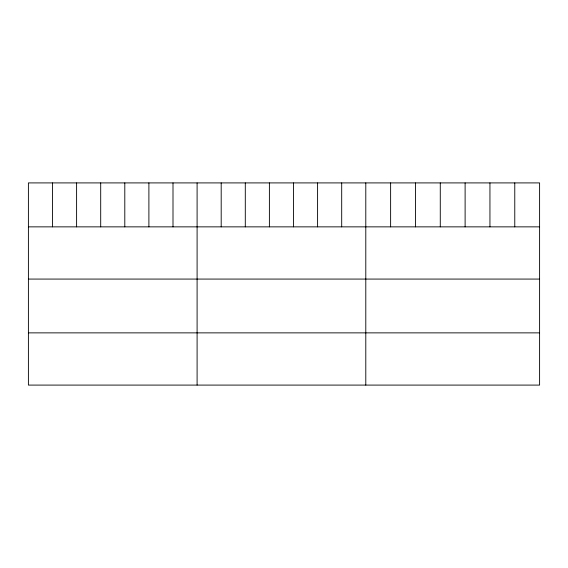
<?xml version="1.0" encoding="UTF-8"?>
<svg xmlns="http://www.w3.org/2000/svg" width="568" height="568" viewBox="0 0 568 568"><rect width="100%" height="100%" fill="white"/><g stroke="black" fill="none" stroke-linecap="round" stroke-linejoin="round"><path stroke-width="0.85" d="M539.6 226.859L539.6 385.09L28.4 385.09L28.4 182.91L539.6 182.91L539.6 226.859L28.4 226.859M28.4 279.073L539.6 279.073M28.4 332.869L539.6 332.869M514.771 182.91L514.771 226.859M489.943 182.91L489.943 226.859M465.114 182.91L465.114 226.859M440.278 182.91L440.278 226.859M415.449 182.91L415.449 226.859M390.621 182.91L390.621 226.859M365.792 182.91L365.792 385.09M341.695 182.91L341.695 226.859M317.59 182.91L317.59 226.859M293.493 182.91L293.493 226.859M269.395 182.91L269.395 226.859M245.298 182.91L245.298 226.859M221.193 182.91L221.193 226.859M197.096 182.91L197.096 385.09M172.999 182.91L172.999 226.859M148.894 182.91L148.894 226.859M124.797 182.91L124.797 226.859M100.699 182.91L100.699 226.859M76.602 182.91L76.602 226.859M52.497 182.91L52.497 226.859"/></g></svg>
